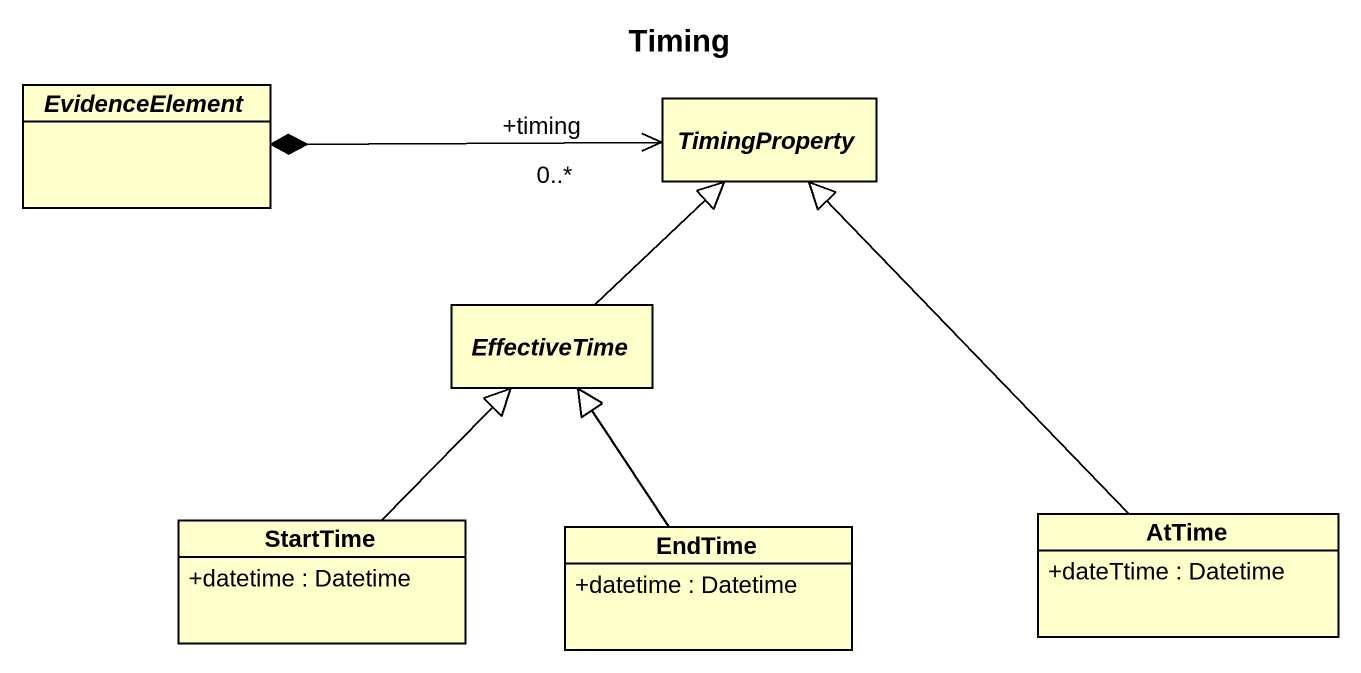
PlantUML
@startuml
title Timing
hide circle
hide empty members
skinparam classAttributeIconSize 0
abstract class EvidenceElement #FFFFCC
abstract class TimingProperty #FFFFCC
abstract class EffectiveTime #FFFFCC
class StartTime #FFFFCC {
  +datetime : Datetime
}
class EndTime #FFFFCC {
  +datetime : Datetime
}
class AtTime #FFFFCC {
  +dateTtime : Datetime
}
EvidenceElement *-right-> "+timing\n0..*" TimingProperty
EffectiveTime -up-|> TimingProperty
StartTime -up-|> EffectiveTime
EndTime -up-|> EffectiveTime
AtTime -up-|> TimingProperty
@enduml
